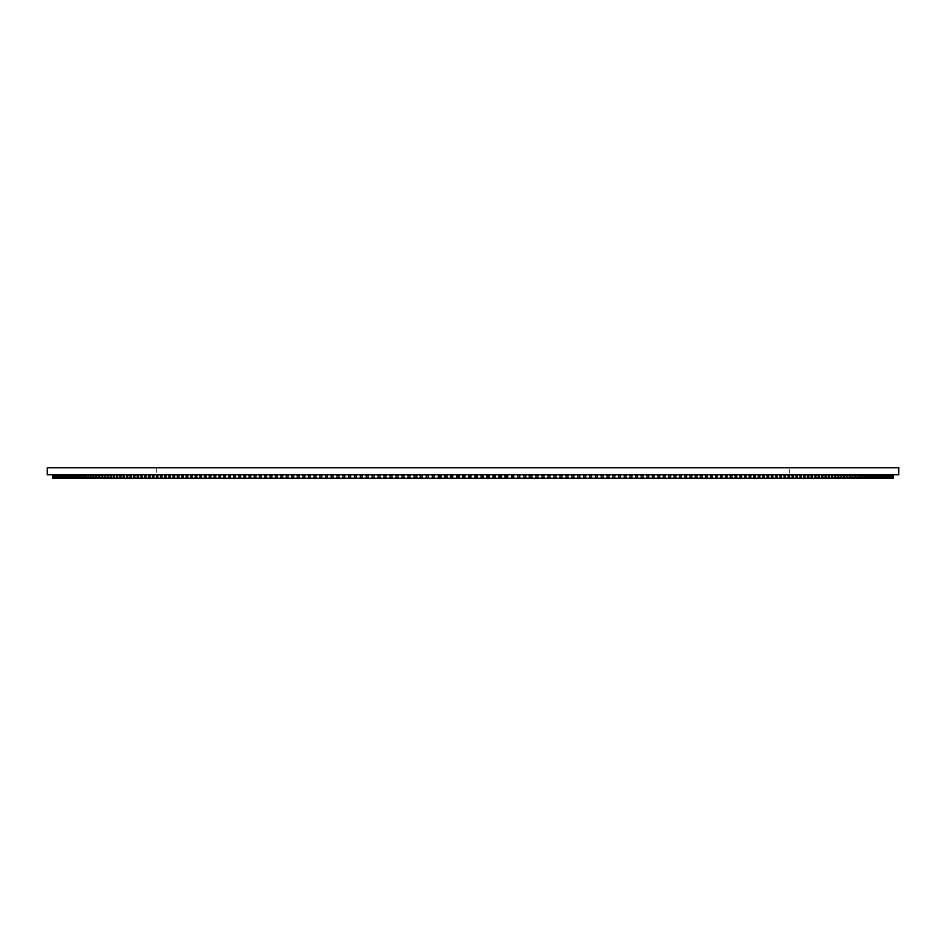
<?xml version="1.0" encoding="UTF-8"?>
<svg xmlns="http://www.w3.org/2000/svg" width="946" height="946" viewBox="0 0 946 946"><rect width="100%" height="100%" fill="white"/><g stroke="black" fill="none" stroke-linecap="round" stroke-linejoin="round"><path stroke-width="0.71" stroke-dasharray="4.73 3.55" d="M789.638 469.133L789.638 473.355M156.362 467.726L156.362 473.355"/><path stroke-width="1.42" d="M893.071 478.274L52.929 478.274L52.929 474.762M893.071 474.762L892.953 478.274M892.764 474.762L892.764 478.274M892.575 474.762L892.575 478.274M892.48 474.762L892.48 478.274M892.232 474.762L892.232 478.274M892.113 474.762L892.113 478.274M891.806 474.762L891.806 478.274M891.652 474.762L891.652 478.274M891.286 474.762L891.286 478.274M891.108 474.762L891.108 478.274M890.683 474.762L890.683 478.274M890.47 474.762L890.47 478.274M889.985 474.762L889.985 478.274M889.748 474.762L889.748 478.274M889.205 474.762L889.205 478.274M888.944 474.762L888.944 478.274M888.329 474.762L888.329 478.274M888.046 474.762L888.046 478.274M887.372 474.762L887.372 478.274M887.052 474.762L887.052 478.274M886.319 474.762L886.319 478.274M885.976 474.762L885.976 478.274M885.184 474.762L885.184 478.274M884.817 474.762L884.817 478.274M883.966 474.762L883.966 478.274M883.576 474.762L883.576 478.274M882.653 474.762L882.653 478.274M882.24 474.762L882.24 478.274M881.258 474.762L881.258 478.274M880.809 474.762L880.809 478.274M879.78 474.762L879.78 478.274M879.307 474.762L879.307 478.274M878.207 474.762L878.207 478.274M877.711 474.762L877.711 478.274M876.552 474.762L876.552 478.274M876.031 474.762L876.031 478.274M874.813 474.762L874.813 478.274M874.258 474.762L874.258 478.274M872.992 474.762L872.992 478.274M872.413 474.762L872.413 478.274M871.089 474.762L871.089 478.274M870.474 474.762L870.474 478.274M869.09 474.762L869.09 478.274M868.463 474.762L868.463 478.274M867.021 474.762L867.021 478.274M866.359 474.762L866.359 478.274M864.857 474.762L864.857 478.274M864.171 474.762L864.171 478.274M862.61 474.762L862.61 478.274M861.901 474.762L861.901 478.274M860.292 474.762L860.292 478.274M859.547 474.762L859.547 478.274M857.88 474.762L857.88 478.274M857.123 474.762L857.123 478.274M855.397 474.762L855.397 478.274M854.605 474.762L854.605 478.274M852.819 474.762L852.819 478.274M852.015 474.762L852.015 478.274M850.17 474.762L850.17 478.274M849.331 474.762L849.331 478.274M847.439 474.762L847.439 478.274M846.587 474.762L846.587 478.274M844.636 474.762L844.636 478.274M843.749 474.762L843.749 478.274M841.751 474.762L841.751 478.274M840.84 474.762L840.84 478.274M838.783 474.762L838.783 478.274M837.849 474.762L837.849 478.274M835.732 474.762L835.732 478.274M834.786 474.762L834.786 478.274M832.622 474.762L832.622 478.274M831.64 474.762L831.64 478.274M829.417 474.762L829.417 478.274M828.424 474.762L828.424 478.274M826.154 474.762L826.154 478.274M825.125 474.762L825.125 478.274M822.807 474.762L822.807 478.274M821.755 474.762L821.755 478.274M819.39 474.762L819.39 478.274M818.314 474.762L818.314 478.274M815.89 474.762L815.89 478.274M814.802 474.762L814.802 478.274M812.33 474.762L812.33 478.274M811.207 474.762L811.207 478.274M808.688 474.762L808.688 478.274M807.553 474.762L807.553 478.274M804.975 474.762L804.975 478.274M803.816 474.762L803.816 478.274M801.203 474.762L801.203 478.274M800.02 474.762L800.02 478.274M797.348 474.762L797.348 478.274M796.154 474.762L796.154 478.274M793.434 474.762L793.434 478.274M792.216 474.762L792.216 478.274M789.449 474.762L789.449 478.274M788.207 474.762L788.207 478.274M785.405 474.762L785.405 478.274M784.139 474.762L784.139 478.274M781.278 474.762L781.278 478.274M780.001 474.762L780.001 478.274M777.104 474.762L777.104 478.274M775.791 474.762L775.791 478.274M772.858 474.762L772.858 478.274M771.522 474.762L771.522 478.274M768.542 474.762L768.542 478.274M767.194 474.762L767.194 478.274M764.167 474.762L764.167 478.274M762.807 474.762L762.807 478.274M759.733 474.762L759.733 478.274M758.349 474.762L758.349 478.274M755.239 474.762L755.239 478.274M753.844 474.762L753.844 478.274M750.686 474.762L750.686 478.274M749.267 474.762L749.267 478.274M746.075 474.762L746.075 478.274M744.632 474.762L744.632 478.274M741.404 474.762L741.404 478.274M739.949 474.762L739.949 478.274M736.674 474.762L736.674 478.274M735.196 474.762L735.196 478.274M731.885 474.762L731.885 478.274M730.395 474.762L730.395 478.274M727.048 474.762L727.048 478.274M725.547 474.762L725.547 478.274M722.153 474.762L722.153 478.274M720.639 474.762L720.639 478.274M717.21 474.762L717.21 478.274M715.673 474.762L715.673 478.274M712.208 474.762L712.208 478.274M710.659 474.762L710.659 478.274M707.17 474.762L707.17 478.274M705.598 474.762L705.598 478.274M702.074 474.762L702.074 478.274M700.489 474.762L700.489 478.274M696.918 474.762L696.918 478.274M695.322 474.762L695.322 478.274M691.727 474.762L691.727 478.274M690.119 474.762L690.119 478.274M686.489 474.762L686.489 478.274M684.869 474.762L684.869 478.274M681.203 474.762L681.203 478.274M679.571 474.762L679.571 478.274M675.882 474.762L675.882 478.274M674.226 474.762L674.226 478.274M670.513 474.762L670.513 478.274M668.834 474.762L668.834 478.274M665.097 474.762L665.097 478.274M663.418 474.762L663.418 478.274M659.646 474.762L659.646 478.274M657.943 474.762L657.943 478.274M654.147 474.762L654.147 478.274M652.444 474.762L652.444 478.274M648.613 474.762L648.613 478.274M646.898 474.762L646.898 478.274M643.043 474.762L643.043 478.274M641.317 474.762L641.317 478.274M637.438 474.762L637.438 478.274M635.7 474.762L635.7 478.274M631.81 474.762L631.81 478.274M630.06 474.762L630.06 478.274M626.134 474.762L626.134 478.274M624.372 474.762L624.372 478.274M620.422 474.762L620.422 478.274M618.66 474.762L618.66 478.274M614.687 474.762L614.687 478.274M612.913 474.762L612.913 478.274M608.928 474.762L608.928 478.274M607.131 474.762L607.131 478.274M603.122 474.762L603.122 478.274M601.337 474.762L601.337 478.274M597.304 474.762L597.304 478.274M595.495 474.762L595.495 478.274M591.451 474.762L591.451 478.274M589.642 474.762L589.642 478.274M585.586 474.762L585.586 478.274M583.765 474.762L583.765 478.274M579.685 474.762L579.685 478.274M577.852 474.762L577.852 478.274M573.761 474.762L573.761 478.274M571.928 474.762L571.928 478.274M567.825 474.762L567.825 478.274M565.98 474.762L565.98 478.274M561.865 474.762L561.865 478.274M560.008 474.762L560.008 478.274M555.881 474.762L555.881 478.274M554.025 474.762L554.025 478.274M549.874 474.762L549.874 478.274M548.018 474.762L548.018 478.274M543.867 474.762L543.867 478.274M541.999 474.762L541.999 478.274M537.836 474.762L537.836 478.274M535.968 474.762L535.968 478.274M531.794 474.762L531.794 478.274M529.926 474.762L529.926 478.274M529.346 474.762L529.346 478.274M525.74 474.762L525.74 478.274M523.859 474.762L523.859 478.274M519.673 474.762L519.673 478.274M517.793 474.762L517.71 478.274M513.595 474.762L513.595 478.274M511.881 474.762L511.881 478.274M511.715 474.762L511.715 478.274M507.505 474.762L507.505 478.274M506.039 474.762L506.039 478.274M505.625 474.762L505.625 478.274M504.963 474.762L504.963 478.274M501.415 474.762L501.415 478.274M500.186 474.762L500.186 478.274M499.535 474.762L499.535 478.274M499.133 474.762L499.133 478.274M495.314 474.762L495.314 478.274M494.332 474.762L494.332 478.274M489.212 474.762L489.212 478.274M488.479 474.762L488.479 478.274M487.415 474.762L487.332 478.274M483.11 474.762L483.11 478.274M482.614 474.762L482.614 478.274M481.786 474.762L481.786 478.274M481.218 474.762L481.218 478.274M476.997 474.762L476.997 478.274M476.749 474.762L476.749 478.274M476.524 474.762L476.524 478.274M475.814 474.762L475.814 478.274M475.117 474.762L475.117 478.274M470.883 474.762L470.883 478.274M470.186 474.762L470.186 478.274M469.476 474.762L469.476 478.274M469.251 474.762L469.251 478.274M469.003 474.762L469.003 478.274M464.782 474.762L464.782 478.274M464.214 474.762L464.214 478.274M463.386 474.762L463.386 478.274M462.89 474.762L462.89 478.274M458.668 474.762L458.585 478.274M457.521 474.762L457.521 478.274M456.788 474.762L456.788 478.274M452.614 474.762L452.566 478.274M451.668 474.762L451.668 478.274M450.686 474.762L450.686 478.274M446.867 474.762L446.867 478.274M446.465 474.762L446.465 478.274M445.814 474.762L445.814 478.274M444.585 474.762L444.585 478.274M441.037 474.762L441.037 478.274M440.375 474.762L440.375 478.274M439.961 474.762L439.961 478.274M438.495 474.762L438.495 478.274M434.119 474.762L434.285 478.274M432.405 474.762L432.405 478.274M428.207 474.762L428.29 478.274M426.327 474.762L426.327 478.274M422.141 474.762L422.141 478.274M420.261 474.762L420.261 478.274M416.654 474.762L416.654 478.274M416.074 474.762L416.074 478.274M414.206 474.762L414.206 478.274M410.032 474.762L410.032 478.274M408.164 474.762L408.164 478.274M404.001 474.762L404.001 478.274M402.133 474.762L402.133 478.274M397.982 474.762L397.982 478.274M396.126 474.762L396.126 478.274M391.975 474.762L391.975 478.274M390.119 474.762L390.119 478.274M385.992 474.762L385.992 478.274M384.135 474.762L384.135 478.274M380.02 474.762L380.02 478.274M378.175 474.762L378.175 478.274M374.072 474.762L374.072 478.274M372.239 474.762L372.239 478.274M368.148 474.762L368.148 478.274M366.315 474.762L366.315 478.274M362.235 474.762L362.235 478.274M360.414 474.762L360.414 478.274M356.358 474.762L356.358 478.274M354.549 474.762L354.549 478.274M350.505 474.762L350.505 478.274M348.696 474.762L348.696 478.274M344.663 474.762L344.663 478.274M342.878 474.762L342.878 478.274M338.869 474.762L338.869 478.274M337.072 474.762L337.072 478.274M333.087 474.762L333.087 478.274M331.313 474.762L331.313 478.274M327.34 474.762L327.34 478.274M325.578 474.762L325.578 478.274M321.628 474.762L321.628 478.274M319.866 474.762L319.866 478.274M315.94 474.762L315.94 478.274M314.19 474.762L314.19 478.274M310.3 474.762L310.3 478.274M308.562 474.762L308.562 478.274M304.683 474.762L304.683 478.274M302.957 474.762L302.957 478.274M299.102 474.762L299.102 478.274M297.387 474.762L297.387 478.274M293.556 474.762L293.556 478.274M291.853 474.762L291.853 478.274M288.057 474.762L288.057 478.274M286.354 474.762L286.354 478.274M282.582 474.762L282.582 478.274M280.903 474.762L280.903 478.274M277.166 474.762L277.166 478.274M275.487 474.762L275.487 478.274M271.774 474.762L271.774 478.274M270.118 474.762L270.118 478.274M266.429 474.762L266.429 478.274M264.797 474.762L264.797 478.274M261.131 474.762L261.131 478.274M259.511 474.762L259.511 478.274M255.881 474.762L255.881 478.274M254.273 474.762L254.273 478.274M250.678 474.762L250.678 478.274M249.082 474.762L249.082 478.274M245.511 474.762L245.511 478.274M243.926 474.762L243.926 478.274M240.402 474.762L240.402 478.274M238.83 474.762L238.83 478.274M235.341 474.762L235.341 478.274M233.792 474.762L233.792 478.274M230.327 474.762L230.327 478.274M228.79 474.762L228.79 478.274M225.361 474.762L225.361 478.274M223.847 474.762L223.847 478.274M220.453 474.762L220.453 478.274M218.952 474.762L218.952 478.274M215.605 474.762L215.605 478.274M214.115 474.762L214.115 478.274M210.804 474.762L210.804 478.274M209.326 474.762L209.326 478.274M206.051 474.762L206.051 478.274M204.596 474.762L204.596 478.274M201.368 474.762L201.368 478.274M199.925 474.762L199.925 478.274M196.733 474.762L196.733 478.274M195.314 474.762L195.314 478.274M192.156 474.762L192.156 478.274M190.761 474.762L190.761 478.274M187.651 474.762L187.651 478.274M186.267 474.762L186.267 478.274M183.193 474.762L183.193 478.274M181.833 474.762L181.833 478.274M178.806 474.762L178.806 478.274M177.458 474.762L177.458 478.274M174.478 474.762L174.478 478.274M173.142 474.762L173.142 478.274M170.209 474.762L170.209 478.274M168.896 474.762L168.896 478.274M165.999 474.762L165.999 478.274M164.722 474.762L164.722 478.274M161.861 474.762L161.861 478.274M160.595 474.762L160.595 478.274M157.793 474.762L157.793 478.274M156.551 474.762L156.551 478.274M153.784 474.762L153.784 478.274M152.566 474.762L152.566 478.274M149.846 474.762L149.846 478.274M148.652 474.762L148.652 478.274M145.98 474.762L145.98 478.274M144.797 474.762L144.797 478.274M142.184 474.762L142.184 478.274M141.025 474.762L141.025 478.274M138.447 474.762L138.447 478.274M137.312 474.762L137.312 478.274M134.793 474.762L134.793 478.274M133.67 474.762L133.67 478.274M131.198 474.762L131.198 478.274M130.11 474.762L130.11 478.274M127.686 474.762L127.686 478.274M126.61 474.762L126.61 478.274M124.245 474.762L124.245 478.274M123.193 474.762L123.193 478.274M120.875 474.762L120.875 478.274M119.846 474.762L119.846 478.274M117.576 474.762L117.576 478.274M116.583 474.762L116.583 478.274M114.36 474.762L114.36 478.274M113.378 474.762L113.378 478.274M111.214 474.762L111.214 478.274M110.268 474.762L110.268 478.274M108.151 474.762L108.151 478.274M107.217 474.762L107.217 478.274M105.16 474.762L105.16 478.274M104.249 474.762L104.249 478.274M102.251 474.762L102.251 478.274M101.364 474.762L101.364 478.274M99.413 474.762L99.413 478.274M98.561 474.762L98.561 478.274M96.669 474.762L96.669 478.274M95.83 474.762L95.83 478.274M93.985 474.762L93.985 478.274M93.181 474.762L93.181 478.274M91.395 474.762L91.395 478.274M90.603 474.762L90.603 478.274M88.877 474.762L88.877 478.274M88.12 474.762L88.12 478.274M86.453 474.762L86.453 478.274M85.708 474.762L85.708 478.274M84.099 474.762L84.099 478.274M83.39 474.762L83.39 478.274M81.829 474.762L81.829 478.274M81.143 474.762L81.143 478.274M79.641 474.762L79.641 478.274M78.979 474.762L78.979 478.274M77.537 474.762L77.537 478.274M76.91 474.762L76.91 478.274M75.526 474.762L75.526 478.274M74.911 474.762L74.911 478.274M73.587 474.762L73.587 478.274M73.008 474.762L73.008 478.274M71.742 474.762L71.742 478.274M71.187 474.762L71.187 478.274M69.969 474.762L69.969 478.274M69.448 474.762L69.448 478.274M68.289 474.762L68.289 478.274M67.793 474.762L67.793 478.274M66.693 474.762L66.693 478.274M66.22 474.762L66.22 478.274M65.191 474.762L65.191 478.274M64.742 474.762L64.742 478.274M63.76 474.762L63.76 478.274M63.347 474.762L63.347 478.274M62.424 474.762L62.424 478.274M62.034 474.762L62.034 478.274M61.183 474.762L61.183 478.274M60.816 474.762L60.816 478.274M60.024 474.762L60.024 478.274M59.681 474.762L59.681 478.274M58.948 474.762L58.948 478.274M58.628 474.762L58.628 478.274M57.954 474.762L57.954 478.274M57.671 474.762L57.671 478.274M57.056 474.762L57.056 478.274M56.795 474.762L56.795 478.274M56.252 474.762L56.252 478.274M56.015 474.762L56.015 478.274M55.53 474.762L55.53 478.274M55.317 474.762L55.317 478.274M54.892 474.762L54.892 478.274M54.714 474.762L54.714 478.274M54.348 474.762L54.348 478.274M54.194 474.762L54.194 478.274M53.768 474.762L53.887 478.274M53.425 474.762L53.425 478.274M53.165 474.762L53.236 478.274M53 474.762L53.047 478.274M898.7 467.726L47.3 467.726L47.3 474.762L898.7 474.762L898.7 467.726M493.434 478.274L493.434 474.762L493.386 478.274M486.93 478.274L486.93 474.762L486.835 478.274M459.165 478.274L459.165 474.762L459.07 478.274"/></g></svg>
